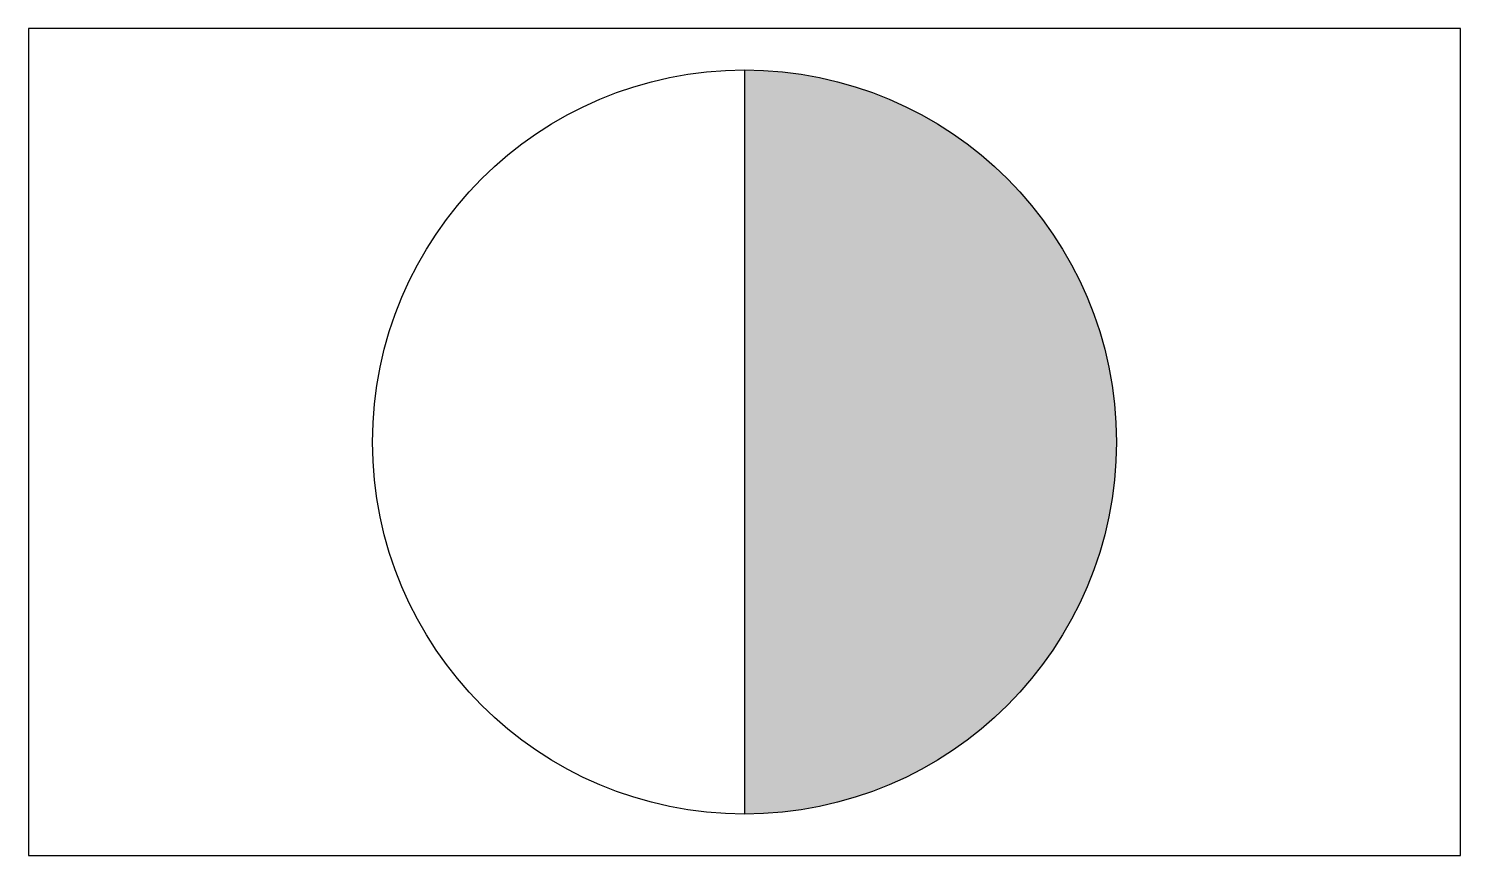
# Model space of a CAD drawing. Header units: millimetres. Extents: x -3103.18 to -3102.58, y 3718.136 to 3718.482.
import ezdxf

# ---------------------------------------------------------------- set-up
doc = ezdxf.new("R2010")
doc.units = ezdxf.units.MM
doc.header["$LTSCALE"] = 10
doc.layers.add('Ele_tomadas', color=2, linetype='Continuous')

msp = doc.modelspace()

# ---------------------------------------------------------------- hatches: boundary and pattern name
at = {"layer": 'Ele_tomadas'}
msp.add_hatch(color=1, dxfattribs=at).paths.add_polyline_path([(-3102.8802, 3718.1529, 0.414214), (-3102.72431, 3718.30878, 0.414214), (-3102.8802, 3718.46467)])

# ---------------------------------------------------------------- linework, layer by layer
at = {"layer": 'Ele_tomadas', "color": 1}
msp.add_line((-3102.8802, 3718.46467), (-3102.8802, 3718.1529), dxfattribs=at)
at = {"layer": 'Ele_tomadas', "color": 3}
msp.add_lwpolyline([(-3103.1802, 3718.13558), (-3102.5802, 3718.13558), (-3102.5802, 3718.48199), (-3103.1802, 3718.48199)], close=True, dxfattribs=at)
at = {"layer": 'Ele_tomadas', "color": 2}
msp.add_circle((-3102.8802, 3718.30878), 0.15588, dxfattribs=at)

doc.saveas('drawing.dxf')
